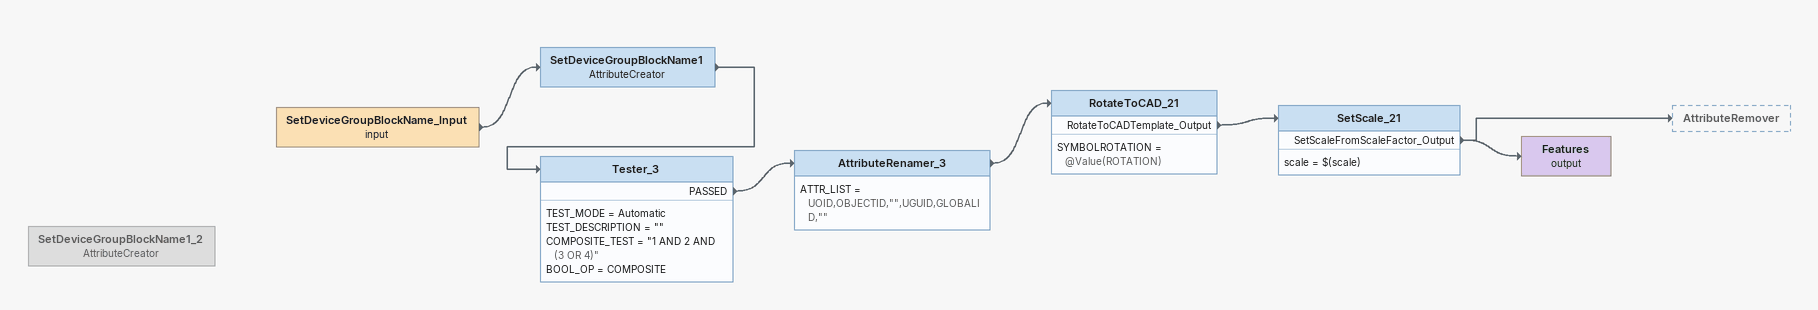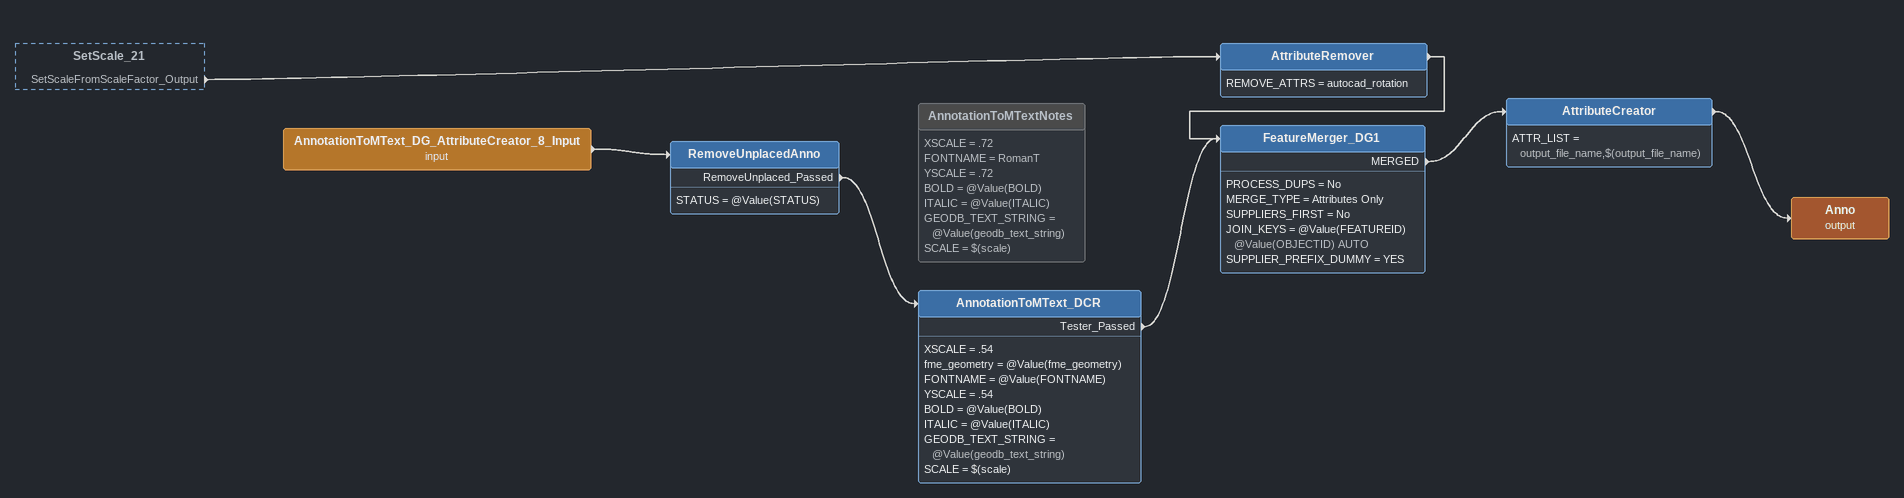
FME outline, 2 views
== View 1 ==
SetDeviceGroupBlockName1_2: AttributeCreator [off]
SetDeviceGroupBlockName_Input (input)
    -> SetDeviceGroupBlockName1
SetDeviceGroupBlockName1: AttributeCreator
    -> Tester_3
Tester_3
    TEST_MODE = Automatic
    TEST_DESCRIPTION = ""
    COMPOSITE_TEST = "1 AND 2 AND (3 OR 4)"
    BOOL_OP = COMPOSITE
    PASSED -> AttributeRenamer_3
AttributeRenamer_3
    ATTR_LIST = UOID,OBJECTID,"",UGUID,GLOBALID,""
    -> RotateToCAD_21
RotateToCAD_21
    SYMBOLROTATION = @Value(ROTATION)
    RotateToCADTemplate_Output -> SetScale_21
SetScale_21
    scale = $(scale)
    SetScaleFromScaleFactor_Output -> Features (output)
    SetScaleFromScaleFactor_Output -> AttributeRemover
Features (output)

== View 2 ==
SetScale_21 [outside]
    SetScaleFromScaleFactor_Output -> AttributeRemover
AttributeRemover
    REMOVE_ATTRS = autocad_rotation
    -> FeatureMerger_DG1
AnnotationToMText_DG_AttributeCreator_8_Input (input)
    -> RemoveUnplacedAnno
RemoveUnplacedAnno
    STATUS = @Value(STATUS)
    RemoveUnplaced_Passed -> AnnotationToMText_DCR
AnnotationToMText_DCR
    XSCALE = .54
    fme_geometry = @Value(fme_geometry)
    FONTNAME = @Value(FONTNAME)
    YSCALE = .54
    BOLD = @Value(BOLD)
    ITALIC = @Value(ITALIC)
    GEODB_TEXT_STRING = @Value(geodb_text_string)
    SCALE = $(scale)
    Tester_Passed -> FeatureMerger_DG1
FeatureMerger_DG1
    PROCESS_DUPS = No
    MERGE_TYPE = Attributes Only
    SUPPLIERS_FIRST = No
    JOIN_KEYS = @Value(FEATUREID) @Value(OBJECTID) AUTO
    SUPPLIER_PREFIX_DUMMY = YES
    MERGED -> AttributeCreator
AttributeCreator
    ATTR_LIST = output_file_name,$(output_file_name)
    -> Anno (output)
Anno (output)
AnnotationToMTextNotes [off]
    XSCALE = .72
    FONTNAME = RomanT
    YSCALE = .72
    BOLD = @Value(BOLD)
    ITALIC = @Value(ITALIC)
    GEODB_TEXT_STRING = @Value(geodb_text_string)
    SCALE = $(scale)
